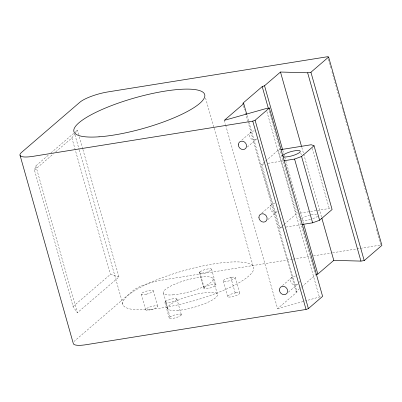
<?xml version="1.0" encoding="UTF-8"?>
<svg xmlns="http://www.w3.org/2000/svg" width="402" height="402" viewBox="0 0 402 402"><rect width="100%" height="100%" fill="white"/><g stroke="black" fill="none" stroke-linecap="round" stroke-linejoin="round"><path stroke-width="0.3" stroke-dasharray="2.01 1.51" d="M82.897 149.469L118.982 276.988L77.37 312.776L73.069 306.525L34.477 170.136L35.813 165.915L48.582 154.936M278.998 209.759L279.511 208.688M299.53 282.33L300.048 281.254M55.783 151.805L71.883 137.961L74.656 134.047M74.998 133.554L77.425 130.127L79.134 136.172M254.36 130.861C246.175 131.233 249.466 142.836 256.632 138.871M274.898 203.427C266.712 203.799 269.998 215.402 277.164 211.437M295.43 275.993C287.244 276.365 290.53 287.968 297.696 284.003M50.943 152.906L73.641 133.384M75.531 131.755L77.425 130.127M34.477 170.136L53.416 153.845M241.858 140.042L250.863 132.298M247.336 147.016L256.722 138.941M73.069 306.525L110.48 274.35L118.982 276.988M282.284 227.678L279.807 228.075L261.767 164.323L278.41 150.006L280.269 149.71M261.918 213.015L271.395 204.864M267.868 219.582L278.199 210.698M279.807 228.075L281.712 226.442M282.184 226.03L283.611 224.803M284.088 224.396L296.455 213.758L297.691 213.562M282.45 285.581L291.932 277.43M288.405 292.148L297.792 284.073M247.903 121.424L296.073 291.641L301.279 287.159M301.756 286.752L315.49 274.938L269.028 110.756M225.673 125.178L277.601 308.676L297.018 291.978L246.974 115.118M277.601 308.676L320.419 296.721M261.767 164.323L263.627 164.026M267.958 163.328L283.43 160.85M300.168 213.166L329.258 208.502L330.962 209.105M285.998 227.085L301.47 224.607M292.425 259.22L161.177 280.254A22.16 5.171 -15.8 0 0 133.173 290.566L74.918 340.67A22.16 5.171 -15.8 0 0 73.998 341.574M293.043 259.124L310.374 256.345M313.47 255.848L332.047 252.873M332.665 252.773L380.955 245.034L376.171 228.135M296.073 291.641L297.018 291.978M328.344 59.124L331.077 68.782M331.931 71.797L339.62 98.962M340.474 101.977L341.157 104.394M342.012 107.414L347.303 126.122M347.986 128.54L349.695 134.575M350.549 137.595L358.237 164.755M359.092 167.775L366.775 194.935M367.629 197.955L374.292 221.497M312.238 148.358L329.258 208.502M301.832 147.484L303.54 153.524M303.711 154.127L321.645 217.507M300.756 152.921L301.44 155.328M282.807 150.338L303.475 223.376M278.41 150.006L296.455 213.758M266.888 111.585L319.324 296.897M243.461 105.731L244.657 109.957M245.511 112.972L247.732 120.821M224.306 120.349L225.502 124.575M205.548 97.977L213.924 127.58M214.095 128.183L253.24 266.526M235.22 277.516L239.622 293.068M230.808 277.425L235.21 292.978M223.205 281.093L227.607 296.641M211.558 269.174L215.959 284.727M212.949 278.511L217.351 294.063M199.764 272.104L204.161 287.651M199.538 272.752L203.94 288.299M176.88 298.998L181.282 314.55M163.468 293.239L167.87 308.786M165.694 301.405L170.096 316.952M164.865 302.575L169.262 318.123M153.217 290.656L157.614 306.208M141.197 294.234L145.599 309.781M79.305 136.775L82.727 148.866M74.973 134.866L79.073 149.363M79.244 149.966L123.178 305.224M71.883 137.961L110.48 274.35M35.813 165.915L77.37 312.776M317.655 216.186A9.231 2.156 -15.8 0 1 312.801 218.683M310.55 219.427A9.231 2.156 -15.8 0 1 302.349 220.743M301.585 218.552A9.231 2.156 -15.8 0 1 309.52 215.251M311.254 214.834A9.231 2.156 -15.8 0 1 316.555 214.261M199.97 271.858L199.553 272.35A6.276 1.467 -15.8 0 0 203.191 272.988A6.276 1.467 -15.8 0 0 210.326 270.626L211.125 270.069A6.276 1.467 -15.8 0 0 207.904 268.933A6.276 1.467 -15.8 0 0 199.97 271.858M176.87 299.4L176.448 299.892A6.276 1.467 -15.8 0 1 168.513 302.817A6.276 1.467 -15.8 0 1 165.297 301.681L166.096 301.123A6.276 1.467 -15.8 0 1 173.232 298.761A6.276 1.467 -15.8 0 1 176.87 299.4M204.372 287.405L203.95 287.902A6.276 1.467 -15.8 0 0 207.593 288.541A6.276 1.467 -15.8 0 0 214.723 286.174L215.527 285.621A6.276 1.467 -15.8 0 0 212.306 284.485A6.276 1.467 -15.8 0 0 204.372 287.405M181.272 314.947L180.85 315.444A6.276 1.467 -15.8 0 1 172.915 318.364A6.276 1.467 -15.8 0 1 169.694 317.228L170.498 316.675A6.276 1.467 -15.8 0 1 177.629 314.309A6.276 1.467 -15.8 0 1 181.272 314.947M231.572 277.274L230.05 277.576A6.276 1.467 -15.8 0 0 223.638 280.199A6.276 1.467 -15.8 0 0 225.492 281.495L226.854 281.335A6.276 1.467 -15.8 0 0 234.788 278.41A6.276 1.467 -15.8 0 0 231.572 277.274M146.373 294.174L144.851 294.475A6.276 1.467 -15.8 0 1 141.63 293.339A6.276 1.467 -15.8 0 1 149.564 290.415L150.926 290.254A6.276 1.467 -15.8 0 1 152.785 291.55A6.276 1.467 -15.8 0 1 146.373 294.174M235.974 292.827L234.446 293.128A6.276 1.467 -15.8 0 0 228.04 295.746A6.276 1.467 -15.8 0 0 229.894 297.043L231.256 296.882A6.276 1.467 -15.8 0 0 239.19 293.962A6.276 1.467 -15.8 0 0 235.974 292.827M150.775 309.721L149.248 310.022A6.276 1.467 -15.8 0 1 146.032 308.887A6.276 1.467 -15.8 0 1 153.966 305.967L155.328 305.806A6.276 1.467 -15.8 0 1 157.182 307.103A6.276 1.467 -15.8 0 1 150.775 309.721M147.936 309.58A67.958 15.864 -15.8 0 0 253.114 270.853A67.958 15.864 -15.8 0 0 163.579 277.194A67.958 15.864 -15.8 0 0 147.936 309.58M172.89 294.892A25.854 6.035 -15.8 0 0 212.904 280.159A25.854 6.035 -15.8 0 0 178.84 282.571A25.854 6.035 -15.8 0 0 172.89 294.892M177.287 310.444A25.854 6.035 -15.8 0 0 217.301 295.711A25.854 6.035 -15.8 0 0 183.242 298.123A25.854 6.035 -15.8 0 0 177.287 310.444"/><path stroke-width="0.6" d="M316.072 274.727L317.821 274.079L333.776 260.36L360.936 261.104L364.217 260.581L381.9 245.371L328.61 57.044L310.922 72.254L307.646 72.777L280.48 72.033L264.531 85.752L262.199 86.611L242.778 103.314L243.728 103.651L246.803 114.515M243.728 103.651L224.306 120.349L266.034 108.57L269.315 108.043L322.605 296.369L308.389 308.595L306.053 309.455L86.274 344.675A22.16 5.171 -15.8 0 1 73.39 343.826L20.1 155.499M328.61 57.044L327.66 56.707L107.882 91.927A22.16 5.171 -15.8 0 0 79.877 102.239L21.623 152.343A22.16 5.171 -15.8 0 0 32.984 156.348L252.763 121.128L255.094 120.268L269.315 108.043M284.048 160.75L294.571 159.066L301.57 156.489L314.052 145.75L332.097 209.507L319.61 220.241L312.61 222.819L302.088 224.507M280.887 149.609L311.213 144.75L314.052 145.75M310.922 72.254L364.217 260.581M307.646 72.777L360.936 261.104M280.48 72.033L301.49 146.278M321.816 218.11L333.776 260.36M301.57 156.489L319.61 220.241M294.571 159.066L312.61 222.819M264.531 85.752L282.636 149.735M303.646 223.979L317.821 274.079M262.199 86.611L268.345 108.344M255.094 120.268L308.389 308.595M252.763 121.128L306.053 309.455M282.591 155.79A9.231 2.156 -15.8 0 1 295.581 150.66A9.231 2.156 -15.8 0 1 297.379 153.815A9.231 2.156 -15.8 0 1 283.159 156.785M99.048 136.806A67.958 15.864 -15.8 0 0 204.226 98.073A67.958 15.864 -15.8 0 0 114.686 104.414A67.958 15.864 -15.8 0 0 99.048 136.806M258.903 217.457A4.432 3.849 49.3 0 0 265.159 221.763A4.432 3.849 49.3 0 0 264.958 214.542A4.432 3.849 49.3 0 0 258.903 217.457M279.435 290.023A4.432 3.849 49.3 0 0 285.691 294.329A4.432 3.849 49.3 0 0 285.495 287.108A4.432 3.849 49.3 0 0 279.435 290.023M238.366 144.891A4.432 3.849 49.3 0 0 244.622 149.197A4.432 3.849 49.3 0 0 244.426 141.976A4.432 3.849 49.3 0 0 238.366 144.891"/></g></svg>
